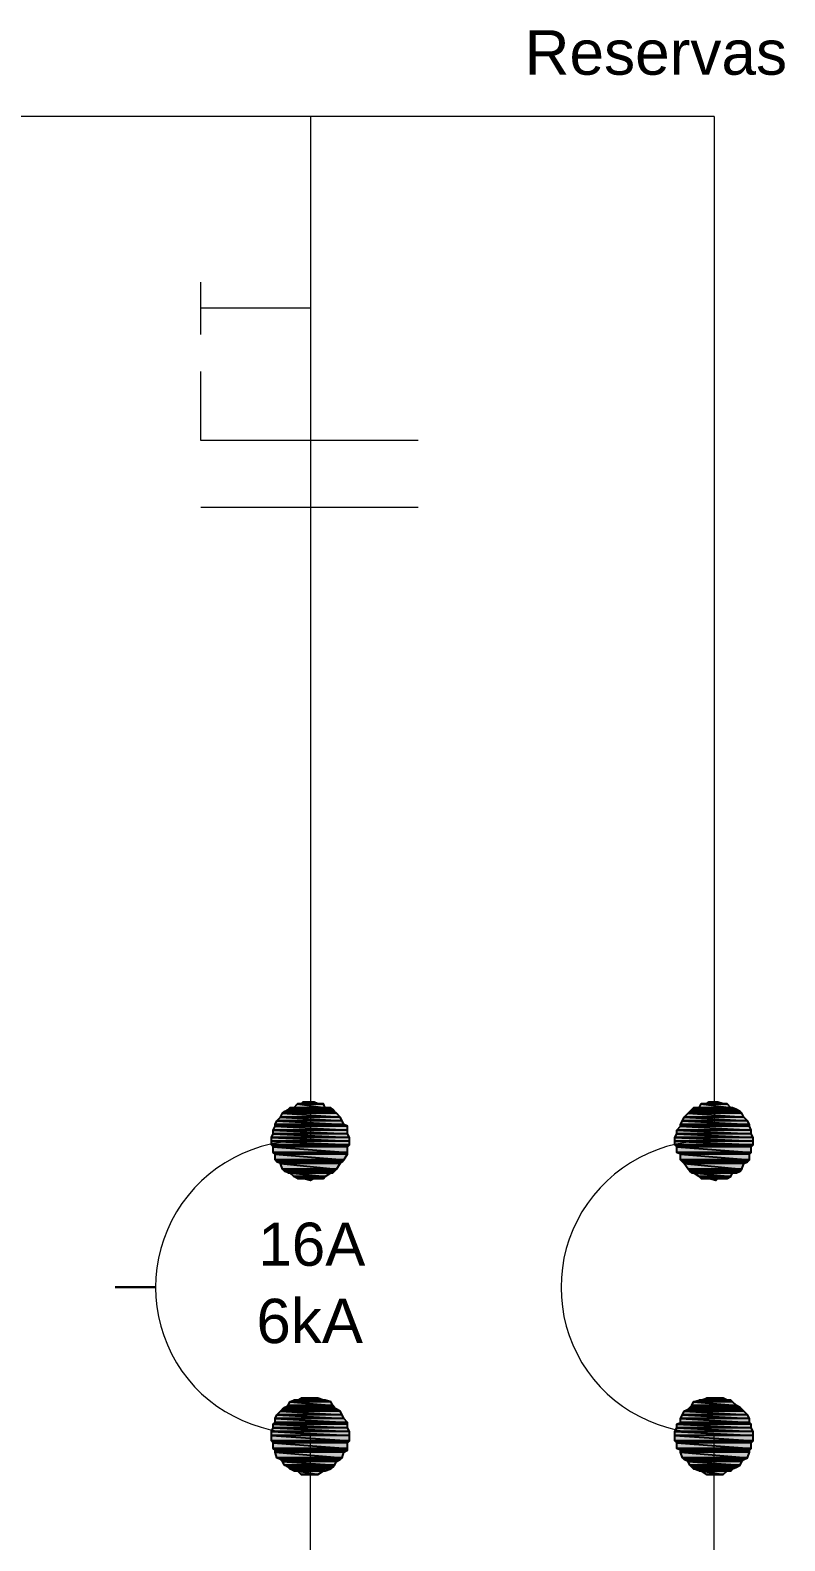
# Model space of a CAD drawing. Header units: millimetres. Extents: x 40 to 176, y -32 to 59.
# Drawn here: x 166.208 to 167.55, y 49.427 to 52.111 of the extents above; entities that cross this region are included whole.
import ezdxf

# ---------------------------------------------------------------- set-up
doc = ezdxf.new("R2010")
doc.units = ezdxf.units.MM
doc.layers.add('13 - Diagrama unifilar', color=7, linetype='Continuous', lineweight=30)
doc.styles.add('Arial0', font='arial.ttf', dxfattribs={"height": 3.14658})

msp = doc.modelspace()

# ---------------------------------------------------------------- hatches: boundary and pattern name
at = {"layer": '13 - Diagrama unifilar', "true_color": 0x000007}
h = msp.add_hatch(color=7, dxfattribs=at)
h.paths.add_polyline_path([(166.7458, 50.1928), (166.6664, 50.1928), (166.7491, 50.1895)])
h.paths.add_polyline_path([(166.6664, 50.1928), (166.7491, 50.1895), (166.6598, 50.1895)])
h = msp.add_hatch(color=7, dxfattribs=at)
h.paths.add_polyline_path([(166.7425, 50.1962), (166.6697, 50.1962), (166.7458, 50.1928)])
h.paths.add_polyline_path([(166.6697, 50.1962), (166.7458, 50.1928), (166.6664, 50.1928)])
h = msp.add_hatch(color=7, dxfattribs=at)
h.paths.add_polyline_path([(166.7292, 50.2028), (166.6829, 50.2028), (166.7325, 50.1962)])
h.paths.add_polyline_path([(166.6829, 50.2028), (166.7325, 50.1962), (166.6763, 50.1962)])
h = msp.add_hatch(color=7, dxfattribs=at)
h.paths.add_polyline_path([(166.7127, 50.2061), (166.6928, 50.2061), (166.7193, 50.2028)])
h.paths.add_polyline_path([(166.6928, 50.2061), (166.7193, 50.2028), (166.6895, 50.2028)])
h = msp.add_hatch(color=7, dxfattribs=at)
h.paths.add_polyline_path([(167.4636, 50.1928), (167.3842, 50.1928), (167.4702, 50.1895)])
h.paths.add_polyline_path([(167.3842, 50.1928), (167.4702, 50.1895), (167.3809, 50.1895)])
h = msp.add_hatch(color=7, dxfattribs=at)
h.paths.add_polyline_path([(167.457, 50.1962), (167.3875, 50.1962), (167.4636, 50.1928)])
h.paths.add_polyline_path([(167.3875, 50.1962), (167.4636, 50.1928), (167.3842, 50.1928)])
h = msp.add_hatch(color=7, dxfattribs=at)
h.paths.add_polyline_path([(167.4471, 50.2028), (167.4007, 50.2028), (167.4537, 50.1962)])
h.paths.add_polyline_path([(167.4007, 50.2028), (167.4537, 50.1962), (167.3974, 50.1962)])
h = msp.add_hatch(color=7, dxfattribs=at)
h.paths.add_polyline_path([(167.4305, 50.2061), (167.414, 50.2061), (167.4404, 50.2028)])
h.paths.add_polyline_path([(167.414, 50.2061), (167.4404, 50.2028), (167.4107, 50.2028)])
h = msp.add_hatch(color=7, dxfattribs=at)
h.paths.add_polyline_path([(166.7623, 50.173), (166.6465, 50.173), (166.7656, 50.1664)])
h.paths.add_polyline_path([(166.6465, 50.173), (166.7656, 50.1664), (166.6432, 50.1664)])
h = msp.add_hatch(color=7, dxfattribs=at)
h.paths.add_polyline_path([(166.7656, 50.1664), (166.6432, 50.1664), (166.7722, 50.1631)])
h.paths.add_polyline_path([(166.6432, 50.1664), (166.7722, 50.1631), (166.6432, 50.1631)])
h = msp.add_hatch(color=7, dxfattribs=at)
h.paths.add_polyline_path([(166.759, 50.1796), (166.6531, 50.1796), (166.7623, 50.173)])
h.paths.add_polyline_path([(166.6531, 50.1796), (166.7623, 50.173), (166.6465, 50.173)])
h = msp.add_hatch(color=7, dxfattribs=at)
h.paths.add_polyline_path([(166.7524, 50.1862), (166.6564, 50.1862), (166.759, 50.1796)])
h.paths.add_polyline_path([(166.6564, 50.1862), (166.759, 50.1796), (166.6531, 50.1796)])
h = msp.add_hatch(color=7, dxfattribs=at)
h.paths.add_polyline_path([(166.7491, 50.1895), (166.6598, 50.1895), (166.7524, 50.1862)])
h.paths.add_polyline_path([(166.6598, 50.1895), (166.7524, 50.1862), (166.6564, 50.1862)])
h = msp.add_hatch(color=7, dxfattribs=at)
h.paths.add_polyline_path([(167.4834, 50.173), (167.3677, 50.173), (167.4867, 50.1664)])
h.paths.add_polyline_path([(167.3677, 50.173), (167.4867, 50.1664), (167.3644, 50.1664)])
h = msp.add_hatch(color=7, dxfattribs=at)
h.paths.add_polyline_path([(167.4867, 50.1664), (167.3644, 50.1664), (167.4867, 50.1631)])
h.paths.add_polyline_path([(167.3644, 50.1664), (167.4867, 50.1631), (167.3644, 50.1631)])
h = msp.add_hatch(color=7, dxfattribs=at)
h.paths.add_polyline_path([(167.4768, 50.1796), (167.371, 50.1796), (167.4834, 50.173)])
h.paths.add_polyline_path([(167.371, 50.1796), (167.4834, 50.173), (167.3677, 50.173)])
h = msp.add_hatch(color=7, dxfattribs=at)
h.paths.add_polyline_path([(167.4735, 50.1862), (167.3776, 50.1862), (167.4768, 50.1796)])
h.paths.add_polyline_path([(167.3776, 50.1862), (167.4768, 50.1796), (167.371, 50.1796)])
h = msp.add_hatch(color=7, dxfattribs=at)
h.paths.add_polyline_path([(167.4702, 50.1895), (167.3809, 50.1895), (167.4735, 50.1862)])
h.paths.add_polyline_path([(167.3809, 50.1895), (167.4735, 50.1862), (167.3776, 50.1862)])
h = msp.add_hatch(color=7, dxfattribs=at)
h.paths.add_polyline_path([(166.7722, 50.1498), (166.6399, 50.1498), (166.7755, 50.1432)])
h.paths.add_polyline_path([(166.6399, 50.1498), (166.7755, 50.1432), (166.6366, 50.1432)])
h = msp.add_hatch(color=7, dxfattribs=at)
h.paths.add_polyline_path([(166.7755, 50.1432), (166.6366, 50.1432), (166.7755, 50.1366)])
h.paths.add_polyline_path([(166.6366, 50.1432), (166.7755, 50.1366), (166.6366, 50.1366)])
h = msp.add_hatch(color=7, dxfattribs=at)
h.paths.add_polyline_path([(166.7722, 50.1631), (166.6432, 50.1631), (166.7722, 50.1565)])
h.paths.add_polyline_path([(166.6432, 50.1631), (166.7722, 50.1565), (166.6399, 50.1565)])
h = msp.add_hatch(color=7, dxfattribs=at)
h.paths.add_polyline_path([(166.7722, 50.1565), (166.6399, 50.1565), (166.7722, 50.1498)])
h.paths.add_polyline_path([(166.6399, 50.1565), (166.7722, 50.1498), (166.6399, 50.1498)])
h = msp.add_hatch(color=7, dxfattribs=at)
h.paths.add_polyline_path([(167.4901, 50.1498), (167.3577, 50.1498), (167.4934, 50.1432)])
h.paths.add_polyline_path([(167.3577, 50.1498), (167.4934, 50.1432), (167.3544, 50.1432)])
h = msp.add_hatch(color=7, dxfattribs=at)
h.paths.add_polyline_path([(167.4934, 50.1432), (167.3544, 50.1432), (167.4934, 50.1366)])
h.paths.add_polyline_path([(167.3544, 50.1432), (167.4934, 50.1366), (167.3544, 50.1366)])
h = msp.add_hatch(color=7, dxfattribs=at)
h.paths.add_polyline_path([(167.4867, 50.1631), (167.3644, 50.1631), (167.4901, 50.1565)])
h.paths.add_polyline_path([(167.3644, 50.1631), (167.4901, 50.1565), (167.3577, 50.1565)])
h = msp.add_hatch(color=7, dxfattribs=at)
h.paths.add_polyline_path([(167.4901, 50.1565), (167.3577, 50.1565), (167.4901, 50.1498)])
h.paths.add_polyline_path([(167.3577, 50.1565), (167.4901, 50.1498), (167.3577, 50.1498)])
h = msp.add_hatch(color=7, dxfattribs=at)
h.paths.add_polyline_path([(166.7755, 50.1366), (166.6366, 50.1366), (166.7755, 50.13)])
h.paths.add_polyline_path([(166.6366, 50.1366), (166.7755, 50.13), (166.6366, 50.13)])
h = msp.add_hatch(color=7, dxfattribs=at)
h.paths.add_polyline_path([(166.7755, 50.13), (166.6366, 50.13), (166.7722, 50.1267)])
h.paths.add_polyline_path([(166.6366, 50.13), (166.7722, 50.1267), (166.6399, 50.1267)])
h = msp.add_hatch(color=7, dxfattribs=at)
h.paths.add_polyline_path([(166.7722, 50.1267), (166.6399, 50.1267), (166.7722, 50.1168)])
h.paths.add_polyline_path([(166.6399, 50.1267), (166.7722, 50.1168), (166.6399, 50.1168)])
h = msp.add_hatch(color=7, dxfattribs=at)
h.paths.add_polyline_path([(166.7722, 50.1168), (166.6399, 50.1168), (166.7722, 50.1135)])
h.paths.add_polyline_path([(166.6399, 50.1168), (166.7722, 50.1135), (166.6432, 50.1135)])
h = msp.add_hatch(color=7, dxfattribs=at)
h.paths.add_polyline_path([(166.7722, 50.1135), (166.6432, 50.1135), (166.7656, 50.1035)])
h.paths.add_polyline_path([(166.6432, 50.1135), (166.7656, 50.1035), (166.6432, 50.1035)])
h = msp.add_hatch(color=7, dxfattribs=at)
h.paths.add_polyline_path([(167.4934, 50.1366), (167.3544, 50.1366), (167.4934, 50.13)])
h.paths.add_polyline_path([(167.3544, 50.1366), (167.4934, 50.13), (167.3544, 50.13)])
h = msp.add_hatch(color=7, dxfattribs=at)
h.paths.add_polyline_path([(167.4934, 50.13), (167.3544, 50.13), (167.4901, 50.1267)])
h.paths.add_polyline_path([(167.3544, 50.13), (167.4901, 50.1267), (167.3577, 50.1267)])
h = msp.add_hatch(color=7, dxfattribs=at)
h.paths.add_polyline_path([(167.4901, 50.1267), (167.3577, 50.1267), (167.4901, 50.1168)])
h.paths.add_polyline_path([(167.3577, 50.1267), (167.4901, 50.1168), (167.3577, 50.1168)])
h = msp.add_hatch(color=7, dxfattribs=at)
h.paths.add_polyline_path([(167.4901, 50.1168), (167.3577, 50.1168), (167.4867, 50.1135)])
h.paths.add_polyline_path([(167.3577, 50.1168), (167.4867, 50.1135), (167.3644, 50.1135)])
h = msp.add_hatch(color=7, dxfattribs=at)
h.paths.add_polyline_path([(167.4867, 50.1135), (167.3644, 50.1135), (167.4867, 50.1035)])
h.paths.add_polyline_path([(167.3644, 50.1135), (167.4867, 50.1035), (167.3644, 50.1035)])
h = msp.add_hatch(color=7, dxfattribs=at)
h.paths.add_polyline_path([(166.7656, 50.1035), (166.6432, 50.1035), (166.7623, 50.1002)])
h.paths.add_polyline_path([(166.6432, 50.1035), (166.7623, 50.1002), (166.6465, 50.1002)])
h = msp.add_hatch(color=7, dxfattribs=at)
h.paths.add_polyline_path([(166.7623, 50.1002), (166.6465, 50.1002), (166.759, 50.0969)])
h.paths.add_polyline_path([(166.6465, 50.1002), (166.759, 50.0969), (166.6531, 50.0969)])
h = msp.add_hatch(color=7, dxfattribs=at)
h.paths.add_polyline_path([(166.759, 50.0969), (166.6531, 50.0969), (166.7524, 50.087)])
h.paths.add_polyline_path([(166.6531, 50.0969), (166.7524, 50.087), (166.6564, 50.087)])
h = msp.add_hatch(color=7, dxfattribs=at)
h.paths.add_polyline_path([(166.7524, 50.087), (166.6564, 50.087), (166.7491, 50.0837)])
h.paths.add_polyline_path([(166.6564, 50.087), (166.7491, 50.0837), (166.6598, 50.0837)])
h = msp.add_hatch(color=7, dxfattribs=at)
h.paths.add_polyline_path([(167.4867, 50.1035), (167.3644, 50.1035), (167.4834, 50.1002)])
h.paths.add_polyline_path([(167.3644, 50.1035), (167.4834, 50.1002), (167.3677, 50.1002)])
h = msp.add_hatch(color=7, dxfattribs=at)
h.paths.add_polyline_path([(167.4834, 50.1002), (167.3677, 50.1002), (167.4768, 50.0969)])
h.paths.add_polyline_path([(167.3677, 50.1002), (167.4768, 50.0969), (167.371, 50.0969)])
h = msp.add_hatch(color=7, dxfattribs=at)
h.paths.add_polyline_path([(167.4768, 50.0969), (167.371, 50.0969), (167.4735, 50.087)])
h.paths.add_polyline_path([(167.371, 50.0969), (167.4735, 50.087), (167.3776, 50.087)])
h = msp.add_hatch(color=7, dxfattribs=at)
h.paths.add_polyline_path([(167.4735, 50.087), (167.3776, 50.087), (167.4702, 50.0837)])
h.paths.add_polyline_path([(167.3776, 50.087), (167.4702, 50.0837), (167.3809, 50.0837)])
h = msp.add_hatch(color=7, dxfattribs=at)
h.paths.add_polyline_path([(166.7491, 50.0837), (166.6598, 50.0837), (166.7458, 50.0804)])
h.paths.add_polyline_path([(166.6598, 50.0837), (166.7458, 50.0804), (166.6664, 50.0804)])
h = msp.add_hatch(color=7, dxfattribs=at)
h.paths.add_polyline_path([(166.7425, 50.0804), (166.6697, 50.0804), (166.7325, 50.0738)])
h.paths.add_polyline_path([(166.6697, 50.0804), (166.7325, 50.0738), (166.6763, 50.0738)])
h = msp.add_hatch(color=7, dxfattribs=at)
h.paths.add_polyline_path([(166.7325, 50.0738), (166.6763, 50.0738), (166.7292, 50.0705)])
h.paths.add_polyline_path([(166.6763, 50.0738), (166.7292, 50.0705), (166.6829, 50.0705)])
h = msp.add_hatch(color=7, dxfattribs=at)
h.paths.add_polyline_path([(166.6895, 50.0705), (166.6928, 50.0705), (166.7127, 50.0705)])
h.paths.add_polyline_path([(166.6928, 50.0705), (166.7127, 50.0705), (166.7061, 50.0671)])
h = msp.add_hatch(color=7, dxfattribs=at)
h.paths.add_polyline_path([(167.4702, 50.0837), (167.3809, 50.0837), (167.4636, 50.0804)])
h.paths.add_polyline_path([(167.3809, 50.0837), (167.4636, 50.0804), (167.3842, 50.0804)])
h = msp.add_hatch(color=7, dxfattribs=at)
h.paths.add_polyline_path([(167.457, 50.0804), (167.3875, 50.0804), (167.4537, 50.0738)])
h.paths.add_polyline_path([(167.3875, 50.0804), (167.4537, 50.0738), (167.3974, 50.0738)])
h = msp.add_hatch(color=7, dxfattribs=at)
h.paths.add_polyline_path([(167.4537, 50.0738), (167.3974, 50.0738), (167.4471, 50.0705)])
h.paths.add_polyline_path([(167.3974, 50.0738), (167.4471, 50.0705), (167.4007, 50.0705)])
h = msp.add_hatch(color=7, dxfattribs=at)
h.paths.add_polyline_path([(167.4107, 50.0705), (167.414, 50.0705), (167.4305, 50.0705)])
h.paths.add_polyline_path([(167.414, 50.0705), (167.4305, 50.0705), (167.4272, 50.0671)])
h = msp.add_hatch(color=7, dxfattribs=at)
h.paths.add_polyline_path([(166.759, 49.657), (166.6531, 49.657), (166.7623, 49.6503)])
h.paths.add_polyline_path([(166.6531, 49.657), (166.7623, 49.6503), (166.6465, 49.6503)])
h = msp.add_hatch(color=7, dxfattribs=at)
h.paths.add_polyline_path([(166.7524, 49.6603), (166.6564, 49.6603), (166.759, 49.657)])
h.paths.add_polyline_path([(166.6564, 49.6603), (166.759, 49.657), (166.6531, 49.657)])
h = msp.add_hatch(color=7, dxfattribs=at)
h.paths.add_polyline_path([(166.7491, 49.6636), (166.6598, 49.6636), (166.7524, 49.6603)])
h.paths.add_polyline_path([(166.6598, 49.6636), (166.7524, 49.6603), (166.6564, 49.6603)])
h = msp.add_hatch(color=7, dxfattribs=at)
h.paths.add_polyline_path([(166.7458, 49.6669), (166.6664, 49.6669), (166.7491, 49.6636)])
h.paths.add_polyline_path([(166.6664, 49.6669), (166.7491, 49.6636), (166.6598, 49.6636)])
h = msp.add_hatch(color=7, dxfattribs=at)
h.paths.add_polyline_path([(166.7425, 49.6735), (166.6697, 49.6735), (166.7458, 49.6669)])
h.paths.add_polyline_path([(166.6697, 49.6735), (166.7458, 49.6669), (166.6664, 49.6669)])
h = msp.add_hatch(color=7, dxfattribs=at)
h.paths.add_polyline_path([(166.7325, 49.6768), (166.6763, 49.6768), (166.7425, 49.6735)])
h.paths.add_polyline_path([(166.6763, 49.6768), (166.7425, 49.6735), (166.6697, 49.6735)])
h = msp.add_hatch(color=7, dxfattribs=at)
h.paths.add_polyline_path([(166.7193, 49.6801), (166.6895, 49.6801), (166.7292, 49.6768)])
h.paths.add_polyline_path([(166.6895, 49.6801), (166.7292, 49.6768), (166.6829, 49.6768)])
h = msp.add_hatch(color=7, dxfattribs=at)
h.paths.add_polyline_path([(167.4768, 49.657), (167.371, 49.657), (167.4834, 49.6503)])
h.paths.add_polyline_path([(167.371, 49.657), (167.4834, 49.6503), (167.3677, 49.6503)])
h = msp.add_hatch(color=7, dxfattribs=at)
h.paths.add_polyline_path([(167.4735, 49.6603), (167.3776, 49.6603), (167.4768, 49.657)])
h.paths.add_polyline_path([(167.3776, 49.6603), (167.4768, 49.657), (167.371, 49.657)])
h = msp.add_hatch(color=7, dxfattribs=at)
h.paths.add_polyline_path([(167.4702, 49.6636), (167.3809, 49.6636), (167.4735, 49.6603)])
h.paths.add_polyline_path([(167.3809, 49.6636), (167.4735, 49.6603), (167.3776, 49.6603)])
h = msp.add_hatch(color=7, dxfattribs=at)
h.paths.add_polyline_path([(167.4636, 49.6669), (167.3842, 49.6669), (167.4702, 49.6636)])
h.paths.add_polyline_path([(167.3842, 49.6669), (167.4702, 49.6636), (167.3809, 49.6636)])
h = msp.add_hatch(color=7, dxfattribs=at)
h.paths.add_polyline_path([(167.457, 49.6735), (167.3875, 49.6735), (167.4636, 49.6669)])
h.paths.add_polyline_path([(167.3875, 49.6735), (167.4636, 49.6669), (167.3842, 49.6669)])
h = msp.add_hatch(color=7, dxfattribs=at)
h.paths.add_polyline_path([(167.4537, 49.6768), (167.3974, 49.6768), (167.457, 49.6735)])
h.paths.add_polyline_path([(167.3974, 49.6768), (167.457, 49.6735), (167.3875, 49.6735)])
h = msp.add_hatch(color=7, dxfattribs=at)
h.paths.add_polyline_path([(167.4404, 49.6801), (167.4107, 49.6801), (167.4471, 49.6768)])
h.paths.add_polyline_path([(167.4107, 49.6801), (167.4471, 49.6768), (167.4007, 49.6768)])
h = msp.add_hatch(color=7, dxfattribs=at)
h.paths.add_polyline_path([(166.7722, 49.6371), (166.6432, 49.6371), (166.7722, 49.6338)])
h.paths.add_polyline_path([(166.6432, 49.6371), (166.7722, 49.6338), (166.6399, 49.6338)])
h = msp.add_hatch(color=7, dxfattribs=at)
h.paths.add_polyline_path([(166.7722, 49.6338), (166.6399, 49.6338), (166.7722, 49.6272)])
h.paths.add_polyline_path([(166.6399, 49.6338), (166.7722, 49.6272), (166.6399, 49.6272)])
h = msp.add_hatch(color=7, dxfattribs=at)
h.paths.add_polyline_path([(166.7623, 49.6503), (166.6465, 49.6503), (166.7656, 49.6437)])
h.paths.add_polyline_path([(166.6465, 49.6503), (166.7656, 49.6437), (166.6432, 49.6437)])
h = msp.add_hatch(color=7, dxfattribs=at)
h.paths.add_polyline_path([(166.7656, 49.6437), (166.6432, 49.6437), (166.7722, 49.6371)])
h.paths.add_polyline_path([(166.6432, 49.6437), (166.7722, 49.6371), (166.6432, 49.6371)])
h = msp.add_hatch(color=7, dxfattribs=at)
h.paths.add_polyline_path([(167.4867, 49.6371), (167.3644, 49.6371), (167.4901, 49.6338)])
h.paths.add_polyline_path([(167.3644, 49.6371), (167.4901, 49.6338), (167.3577, 49.6338)])
h = msp.add_hatch(color=7, dxfattribs=at)
h.paths.add_polyline_path([(167.4901, 49.6338), (167.3577, 49.6338), (167.4901, 49.6272)])
h.paths.add_polyline_path([(167.3577, 49.6338), (167.4901, 49.6272), (167.3577, 49.6272)])
h = msp.add_hatch(color=7, dxfattribs=at)
h.paths.add_polyline_path([(167.4834, 49.6503), (167.3677, 49.6503), (167.4867, 49.6437)])
h.paths.add_polyline_path([(167.3677, 49.6503), (167.4867, 49.6437), (167.3644, 49.6437)])
h = msp.add_hatch(color=7, dxfattribs=at)
h.paths.add_polyline_path([(167.4867, 49.6437), (167.3644, 49.6437), (167.4867, 49.6371)])
h.paths.add_polyline_path([(167.3644, 49.6437), (167.4867, 49.6371), (167.3644, 49.6371)])
h = msp.add_hatch(color=7, dxfattribs=at)
h.paths.add_polyline_path([(166.7722, 49.6272), (166.6399, 49.6272), (166.7755, 49.6206)])
h.paths.add_polyline_path([(166.6399, 49.6272), (166.7755, 49.6206), (166.6366, 49.6206)])
h = msp.add_hatch(color=7, dxfattribs=at)
h.paths.add_polyline_path([(166.7755, 49.6206), (166.6366, 49.6206), (166.7755, 49.614)])
h.paths.add_polyline_path([(166.6366, 49.6206), (166.7755, 49.614), (166.6366, 49.614)])
h = msp.add_hatch(color=7, dxfattribs=at)
h.paths.add_polyline_path([(166.7755, 49.614), (166.6366, 49.614), (166.7755, 49.604)])
h.paths.add_polyline_path([(166.6366, 49.614), (166.7755, 49.604), (166.6366, 49.604)])
h = msp.add_hatch(color=7, dxfattribs=at)
h.paths.add_polyline_path([(166.7755, 49.604), (166.6366, 49.604), (166.7722, 49.6007)])
h.paths.add_polyline_path([(166.6366, 49.604), (166.7722, 49.6007), (166.6399, 49.6007)])
h = msp.add_hatch(color=7, dxfattribs=at)
h.paths.add_polyline_path([(167.4901, 49.6272), (167.3577, 49.6272), (167.4934, 49.6206)])
h.paths.add_polyline_path([(167.3577, 49.6272), (167.4934, 49.6206), (167.3544, 49.6206)])
h = msp.add_hatch(color=7, dxfattribs=at)
h.paths.add_polyline_path([(167.4934, 49.6206), (167.3544, 49.6206), (167.4934, 49.614)])
h.paths.add_polyline_path([(167.3544, 49.6206), (167.4934, 49.614), (167.3544, 49.614)])
h = msp.add_hatch(color=7, dxfattribs=at)
h.paths.add_polyline_path([(167.4934, 49.614), (167.3544, 49.614), (167.4934, 49.604)])
h.paths.add_polyline_path([(167.3544, 49.614), (167.4934, 49.604), (167.3544, 49.604)])
h = msp.add_hatch(color=7, dxfattribs=at)
h.paths.add_polyline_path([(167.4934, 49.604), (167.3544, 49.604), (167.4901, 49.6007)])
h.paths.add_polyline_path([(167.3544, 49.604), (167.4901, 49.6007), (167.3577, 49.6007)])
h = msp.add_hatch(color=7, dxfattribs=at)
h.paths.add_polyline_path([(166.7722, 49.6007), (166.6399, 49.6007), (166.7722, 49.5908)])
h.paths.add_polyline_path([(166.6399, 49.6007), (166.7722, 49.5908), (166.6399, 49.5908)])
h = msp.add_hatch(color=7, dxfattribs=at)
h.paths.add_polyline_path([(166.7722, 49.5908), (166.6399, 49.5908), (166.7722, 49.5875)])
h.paths.add_polyline_path([(166.6399, 49.5908), (166.7722, 49.5875), (166.6432, 49.5875)])
h = msp.add_hatch(color=7, dxfattribs=at)
h.paths.add_polyline_path([(166.7722, 49.5875), (166.6432, 49.5875), (166.7656, 49.5842)])
h.paths.add_polyline_path([(166.6432, 49.5875), (166.7656, 49.5842), (166.6432, 49.5842)])
h = msp.add_hatch(color=7, dxfattribs=at)
h.paths.add_polyline_path([(166.7656, 49.5842), (166.6432, 49.5842), (166.7623, 49.5743)])
h.paths.add_polyline_path([(166.6432, 49.5842), (166.7623, 49.5743), (166.6465, 49.5743)])
h = msp.add_hatch(color=7, dxfattribs=at)
h.paths.add_polyline_path([(166.7623, 49.5743), (166.6465, 49.5743), (166.759, 49.5709)])
h.paths.add_polyline_path([(166.6465, 49.5743), (166.759, 49.5709), (166.6531, 49.5709)])
h = msp.add_hatch(color=7, dxfattribs=at)
h.paths.add_polyline_path([(167.4901, 49.6007), (167.3577, 49.6007), (167.4901, 49.5908)])
h.paths.add_polyline_path([(167.3577, 49.6007), (167.4901, 49.5908), (167.3577, 49.5908)])
h = msp.add_hatch(color=7, dxfattribs=at)
h.paths.add_polyline_path([(167.4901, 49.5908), (167.3577, 49.5908), (167.4867, 49.5875)])
h.paths.add_polyline_path([(167.3577, 49.5908), (167.4867, 49.5875), (167.3644, 49.5875)])
h = msp.add_hatch(color=7, dxfattribs=at)
h.paths.add_polyline_path([(167.4867, 49.5875), (167.3644, 49.5875), (167.4867, 49.5842)])
h.paths.add_polyline_path([(167.3644, 49.5875), (167.4867, 49.5842), (167.3644, 49.5842)])
h = msp.add_hatch(color=7, dxfattribs=at)
h.paths.add_polyline_path([(167.4867, 49.5842), (167.3644, 49.5842), (167.4834, 49.5743)])
h.paths.add_polyline_path([(167.3644, 49.5842), (167.4834, 49.5743), (167.3677, 49.5743)])
h = msp.add_hatch(color=7, dxfattribs=at)
h.paths.add_polyline_path([(167.4834, 49.5743), (167.3677, 49.5743), (167.4768, 49.5709)])
h.paths.add_polyline_path([(167.3677, 49.5743), (167.4768, 49.5709), (167.371, 49.5709)])
h = msp.add_hatch(color=7, dxfattribs=at)
h.paths.add_polyline_path([(166.759, 49.5709), (166.6531, 49.5709), (166.7524, 49.5676)])
h.paths.add_polyline_path([(166.6531, 49.5709), (166.7524, 49.5676), (166.6564, 49.5676)])
h = msp.add_hatch(color=7, dxfattribs=at)
h.paths.add_polyline_path([(166.7524, 49.5676), (166.6564, 49.5676), (166.7491, 49.561)])
h.paths.add_polyline_path([(166.6564, 49.5676), (166.7491, 49.561), (166.6598, 49.561)])
h = msp.add_hatch(color=7, dxfattribs=at)
h.paths.add_polyline_path([(166.7491, 49.561), (166.6598, 49.561), (166.7458, 49.5577)])
h.paths.add_polyline_path([(166.6598, 49.561), (166.7458, 49.5577), (166.6664, 49.5577)])
h = msp.add_hatch(color=7, dxfattribs=at)
h.paths.add_polyline_path([(166.7458, 49.5577), (166.6664, 49.5577), (166.7425, 49.5544)])
h.paths.add_polyline_path([(166.6664, 49.5577), (166.7425, 49.5544), (166.6697, 49.5544)])
h = msp.add_hatch(color=7, dxfattribs=at)
h.paths.add_polyline_path([(166.7425, 49.5544), (166.6697, 49.5544), (166.7325, 49.5511)])
h.paths.add_polyline_path([(166.6697, 49.5544), (166.7325, 49.5511), (166.6763, 49.5511)])
h = msp.add_hatch(color=7, dxfattribs=at)
h.paths.add_polyline_path([(166.7292, 49.5511), (166.6829, 49.5511), (166.7193, 49.5445)])
h.paths.add_polyline_path([(166.6829, 49.5511), (166.7193, 49.5445), (166.6895, 49.5445)])
h = msp.add_hatch(color=7, dxfattribs=at)
h.paths.add_polyline_path([(167.4768, 49.5709), (167.371, 49.5709), (167.4735, 49.5676)])
h.paths.add_polyline_path([(167.371, 49.5709), (167.4735, 49.5676), (167.3776, 49.5676)])
h = msp.add_hatch(color=7, dxfattribs=at)
h.paths.add_polyline_path([(167.4735, 49.5676), (167.3776, 49.5676), (167.4702, 49.561)])
h.paths.add_polyline_path([(167.3776, 49.5676), (167.4702, 49.561), (167.3809, 49.561)])
h = msp.add_hatch(color=7, dxfattribs=at)
h.paths.add_polyline_path([(167.4702, 49.561), (167.3809, 49.561), (167.4636, 49.5577)])
h.paths.add_polyline_path([(167.3809, 49.561), (167.4636, 49.5577), (167.3842, 49.5577)])
h = msp.add_hatch(color=7, dxfattribs=at)
h.paths.add_polyline_path([(167.4636, 49.5577), (167.3842, 49.5577), (167.457, 49.5544)])
h.paths.add_polyline_path([(167.3842, 49.5577), (167.457, 49.5544), (167.3875, 49.5544)])
h = msp.add_hatch(color=7, dxfattribs=at)
h.paths.add_polyline_path([(167.457, 49.5544), (167.3875, 49.5544), (167.4537, 49.5511)])
h.paths.add_polyline_path([(167.3875, 49.5544), (167.4537, 49.5511), (167.3974, 49.5511)])
h = msp.add_hatch(color=7, dxfattribs=at)
h.paths.add_polyline_path([(167.4471, 49.5511), (167.4007, 49.5511), (167.4404, 49.5445)])
h.paths.add_polyline_path([(167.4007, 49.5511), (167.4404, 49.5445), (167.4107, 49.5445)])

# ---------------------------------------------------------------- linework, layer by layer
at = {"layer": '13 - Diagrama unifilar'}
msp.add_line((166.4307, 49.8773), (166.359, 49.8773), dxfattribs=at)
at = {"layer": '13 - Diagrama unifilar', "color": 7, "linetype": 'Continuous', "lineweight": 9, "true_color": 0x000007}
for points in [[(167.4239, 51.9573), (160.9502, 51.9573), (160.9502, 50.2061)], [(167.4239, 51.9573), (167.4239, 50.1631), (167.4239, 50.1631)], [(166.7061, 51.6166), (166.5109, 51.6166), (166.5109, 51.6629)], [(166.5109, 51.5703), (166.5109, 51.6166), (166.5109, 51.6166)], [(166.8979, 51.3817), (166.7061, 51.3817), (166.5109, 51.3817), (166.5109, 51.5041)], [(166.8979, 51.2626), (166.7061, 51.2626), (166.5109, 51.2626)], [(166.7061, 47.9434), (166.7061, 49.614), (166.7061, 49.614)], [(167.4239, 47.9434), (167.4239, 49.614), (167.4239, 49.614)]]:
    msp.add_lwpolyline(points, dxfattribs=at)
at = {"layer": '13 - Diagrama unifilar', "color": 7, "linetype": 'Continuous', "lineweight": 9}
for points in [[(166.7061, 51.9573), (166.7061, 50.6155)], [(166.7061, 50.6155), (166.7061, 50.1366), (166.7061, 50.1366)]]:
    msp.add_lwpolyline(points, dxfattribs=at)
at = {"layer": '13 - Diagrama unifilar', "color": 7, "linetype": 'Continuous', "lineweight": -2, "true_color": 0x000007}
for points in [[(166.6664, 50.1928), (166.7491, 50.1895), (166.6598, 50.1895)], [(166.6697, 50.1962), (166.7458, 50.1928), (166.6664, 50.1928)], [(166.7458, 50.1928), (166.6664, 50.1928), (166.7491, 50.1895)], [(166.6763, 50.1962), (166.7425, 50.1962), (166.6697, 50.1962)], [(166.7425, 50.1962), (166.6697, 50.1962), (166.7458, 50.1928)], [(166.6829, 50.2028), (166.7325, 50.1962), (166.6763, 50.1962)], [(166.7325, 50.1962), (166.6763, 50.1962), (166.7425, 50.1962)], [(166.6895, 50.2028), (166.7292, 50.2028), (166.6829, 50.2028)], [(166.7292, 50.2028), (166.6829, 50.2028), (166.7325, 50.1962)], [(166.6928, 50.2061), (166.7193, 50.2028), (166.6895, 50.2028)], [(166.7193, 50.2028), (166.6895, 50.2028), (166.7292, 50.2028)], [(166.7061, 50.2061), (166.7127, 50.2061), (166.6928, 50.2061)], [(166.7127, 50.2061), (166.6928, 50.2061), (166.7193, 50.2028)], [(167.3842, 50.1928), (167.4702, 50.1895), (167.3809, 50.1895)], [(167.3875, 50.1962), (167.4636, 50.1928), (167.3842, 50.1928)], [(167.4636, 50.1928), (167.3842, 50.1928), (167.4702, 50.1895)], [(167.3974, 50.1962), (167.457, 50.1962), (167.3875, 50.1962)], [(167.457, 50.1962), (167.3875, 50.1962), (167.4636, 50.1928)], [(167.4007, 50.2028), (167.4537, 50.1962), (167.3974, 50.1962)], [(167.4537, 50.1962), (167.3974, 50.1962), (167.457, 50.1962)], [(167.4107, 50.2028), (167.4471, 50.2028), (167.4007, 50.2028)], [(167.4471, 50.2028), (167.4007, 50.2028), (167.4537, 50.1962)], [(167.414, 50.2061), (167.4404, 50.2028), (167.4107, 50.2028)], [(167.4404, 50.2028), (167.4107, 50.2028), (167.4471, 50.2028)], [(167.4272, 50.2061), (167.4305, 50.2061), (167.414, 50.2061)], [(167.4305, 50.2061), (167.414, 50.2061), (167.4404, 50.2028)], [(166.6465, 50.173), (166.7656, 50.1664), (166.6432, 50.1664)], [(166.7656, 50.1664), (166.6432, 50.1664), (166.7722, 50.1631)], [(166.6432, 50.1664), (166.7722, 50.1631), (166.6432, 50.1631)], [(166.6531, 50.1796), (166.7623, 50.173), (166.6465, 50.173)], [(166.7623, 50.173), (166.6465, 50.173), (166.7656, 50.1664)], [(166.6564, 50.1862), (166.759, 50.1796), (166.6531, 50.1796)], [(166.759, 50.1796), (166.6531, 50.1796), (166.7623, 50.173)], [(166.6598, 50.1895), (166.7524, 50.1862), (166.6564, 50.1862)], [(166.7524, 50.1862), (166.6564, 50.1862), (166.759, 50.1796)], [(166.7491, 50.1895), (166.6598, 50.1895), (166.7524, 50.1862)], [(167.3677, 50.173), (167.4867, 50.1664), (167.3644, 50.1664)], [(167.4867, 50.1664), (167.3644, 50.1664), (167.4867, 50.1631)], [(167.3644, 50.1664), (167.4867, 50.1631), (167.3644, 50.1631)], [(167.371, 50.1796), (167.4834, 50.173), (167.3677, 50.173)], [(167.4834, 50.173), (167.3677, 50.173), (167.4867, 50.1664)], [(167.3776, 50.1862), (167.4768, 50.1796), (167.371, 50.1796)], [(167.4768, 50.1796), (167.371, 50.1796), (167.4834, 50.173)], [(167.3809, 50.1895), (167.4735, 50.1862), (167.3776, 50.1862)], [(167.4735, 50.1862), (167.3776, 50.1862), (167.4768, 50.1796)], [(167.4702, 50.1895), (167.3809, 50.1895), (167.4735, 50.1862)], [(166.6399, 50.1498), (166.7755, 50.1432), (166.6366, 50.1432)], [(166.7755, 50.1432), (166.6366, 50.1432), (166.7755, 50.1366)], [(166.6366, 50.1432), (166.7755, 50.1366), (166.6366, 50.1366)], [(166.6432, 50.1631), (166.7722, 50.1565), (166.6399, 50.1565)], [(166.7722, 50.1565), (166.6399, 50.1565), (166.7722, 50.1498)], [(166.6399, 50.1565), (166.7722, 50.1498), (166.6399, 50.1498)], [(166.7722, 50.1498), (166.6399, 50.1498), (166.7755, 50.1432)], [(166.7722, 50.1631), (166.6432, 50.1631), (166.7722, 50.1565)], [(167.3577, 50.1498), (167.4934, 50.1432), (167.3544, 50.1432)], [(167.4934, 50.1432), (167.3544, 50.1432), (167.4934, 50.1366)], [(167.3544, 50.1432), (167.4934, 50.1366), (167.3544, 50.1366)], [(167.3644, 50.1631), (167.4901, 50.1565), (167.3577, 50.1565)], [(167.4901, 50.1565), (167.3577, 50.1565), (167.4901, 50.1498)], [(167.3577, 50.1565), (167.4901, 50.1498), (167.3577, 50.1498)], [(167.4901, 50.1498), (167.3577, 50.1498), (167.4934, 50.1432)], [(167.4867, 50.1631), (167.3644, 50.1631), (167.4901, 50.1565)], [(166.7755, 50.1366), (166.6366, 50.1366), (166.7755, 50.13)], [(166.6366, 50.1366), (166.7755, 50.13), (166.6366, 50.13)], [(166.7755, 50.13), (166.6366, 50.13), (166.7722, 50.1267)], [(166.6366, 50.13), (166.7722, 50.1267), (166.6399, 50.1267)], [(166.7722, 50.1267), (166.6399, 50.1267), (166.7722, 50.1168)], [(166.6399, 50.1267), (166.7722, 50.1168), (166.6399, 50.1168)], [(166.7722, 50.1168), (166.6399, 50.1168), (166.7722, 50.1135)], [(166.6399, 50.1168), (166.7722, 50.1135), (166.6432, 50.1135)], [(166.7722, 50.1135), (166.6432, 50.1135), (166.7656, 50.1035)], [(166.6432, 50.1135), (166.7656, 50.1035), (166.6432, 50.1035)], [(167.4934, 50.1366), (167.3544, 50.1366), (167.4934, 50.13)], [(167.3544, 50.1366), (167.4934, 50.13), (167.3544, 50.13)], [(167.4934, 50.13), (167.3544, 50.13), (167.4901, 50.1267)], [(167.3544, 50.13), (167.4901, 50.1267), (167.3577, 50.1267)], [(167.4901, 50.1267), (167.3577, 50.1267), (167.4901, 50.1168)], [(167.3577, 50.1267), (167.4901, 50.1168), (167.3577, 50.1168)], [(167.4901, 50.1168), (167.3577, 50.1168), (167.4867, 50.1135)], [(167.3577, 50.1168), (167.4867, 50.1135), (167.3644, 50.1135)], [(167.4867, 50.1135), (167.3644, 50.1135), (167.4867, 50.1035)], [(167.3644, 50.1135), (167.4867, 50.1035), (167.3644, 50.1035)], [(166.7656, 50.1035), (166.6432, 50.1035), (166.7623, 50.1002)], [(166.6432, 50.1035), (166.7623, 50.1002), (166.6465, 50.1002)], [(166.7623, 50.1002), (166.6465, 50.1002), (166.759, 50.0969)], [(166.6465, 50.1002), (166.759, 50.0969), (166.6531, 50.0969)], [(166.759, 50.0969), (166.6531, 50.0969), (166.7524, 50.087)], [(166.6531, 50.0969), (166.7524, 50.087), (166.6564, 50.087)], [(166.7524, 50.087), (166.6564, 50.087), (166.7491, 50.0837)], [(166.6564, 50.087), (166.7491, 50.0837), (166.6598, 50.0837)], [(167.4867, 50.1035), (167.3644, 50.1035), (167.4834, 50.1002)], [(167.3644, 50.1035), (167.4834, 50.1002), (167.3677, 50.1002)], [(167.4834, 50.1002), (167.3677, 50.1002), (167.4768, 50.0969)], [(167.3677, 50.1002), (167.4768, 50.0969), (167.371, 50.0969)], [(167.4768, 50.0969), (167.371, 50.0969), (167.4735, 50.087)], [(167.371, 50.0969), (167.4735, 50.087), (167.3776, 50.087)], [(167.4735, 50.087), (167.3776, 50.087), (167.4702, 50.0837)], [(167.3776, 50.087), (167.4702, 50.0837), (167.3809, 50.0837)], [(166.7491, 50.0837), (166.6598, 50.0837), (166.7458, 50.0804)], [(166.6598, 50.0837), (166.7458, 50.0804), (166.6664, 50.0804)], [(166.7458, 50.0804), (166.6664, 50.0804), (166.7425, 50.0804)], [(166.6664, 50.0804), (166.7425, 50.0804), (166.6697, 50.0804)], [(166.7425, 50.0804), (166.6697, 50.0804), (166.7325, 50.0738)], [(166.6697, 50.0804), (166.7325, 50.0738), (166.6763, 50.0738)], [(166.7325, 50.0738), (166.6763, 50.0738), (166.7292, 50.0705)], [(166.6763, 50.0738), (166.7292, 50.0705), (166.6829, 50.0705)], [(166.7292, 50.0705), (166.6829, 50.0705), (166.7193, 50.0705)], [(166.6829, 50.0705), (166.7193, 50.0705), (166.6895, 50.0705)], [(166.6895, 50.0705), (166.6928, 50.0705), (166.7127, 50.0705)], [(166.6895, 50.0705), (166.7193, 50.0705), (166.7127, 50.0705)], [(166.6928, 50.0705), (166.7127, 50.0705), (166.7061, 50.0671)], [(167.4702, 50.0837), (167.3809, 50.0837), (167.4636, 50.0804)], [(167.3809, 50.0837), (167.4636, 50.0804), (167.3842, 50.0804)], [(167.4636, 50.0804), (167.3842, 50.0804), (167.457, 50.0804)], [(167.3842, 50.0804), (167.457, 50.0804), (167.3875, 50.0804)], [(167.457, 50.0804), (167.3875, 50.0804), (167.4537, 50.0738)], [(167.3875, 50.0804), (167.4537, 50.0738), (167.3974, 50.0738)], [(167.4537, 50.0738), (167.3974, 50.0738), (167.4471, 50.0705)], [(167.3974, 50.0738), (167.4471, 50.0705), (167.4007, 50.0705)], [(167.4471, 50.0705), (167.4007, 50.0705), (167.4404, 50.0705)], [(167.4007, 50.0705), (167.4404, 50.0705), (167.4107, 50.0705)], [(167.4107, 50.0705), (167.414, 50.0705), (167.4305, 50.0705)], [(167.4107, 50.0705), (167.4404, 50.0705), (167.4305, 50.0705)], [(167.414, 50.0705), (167.4305, 50.0705), (167.4272, 50.0671)], [(166.6531, 49.657), (166.7623, 49.6503), (166.6465, 49.6503)], [(166.6564, 49.6603), (166.759, 49.657), (166.6531, 49.657)], [(166.759, 49.657), (166.6531, 49.657), (166.7623, 49.6503)], [(166.6598, 49.6636), (166.7524, 49.6603), (166.6564, 49.6603)], [(166.7524, 49.6603), (166.6564, 49.6603), (166.759, 49.657)], [(166.6664, 49.6669), (166.7491, 49.6636), (166.6598, 49.6636)], [(166.7491, 49.6636), (166.6598, 49.6636), (166.7524, 49.6603)], [(166.6697, 49.6735), (166.7458, 49.6669), (166.6664, 49.6669)], [(166.7458, 49.6669), (166.6664, 49.6669), (166.7491, 49.6636)], [(166.6763, 49.6768), (166.7425, 49.6735), (166.6697, 49.6735)], [(166.7425, 49.6735), (166.6697, 49.6735), (166.7458, 49.6669)], [(166.6829, 49.6768), (166.7325, 49.6768), (166.6763, 49.6768)], [(166.7325, 49.6768), (166.6763, 49.6768), (166.7425, 49.6735)], [(166.6895, 49.6801), (166.7292, 49.6768), (166.6829, 49.6768)], [(166.7292, 49.6768), (166.6829, 49.6768), (166.7325, 49.6768)], [(166.6928, 49.6801), (166.7193, 49.6801), (166.6895, 49.6801)], [(166.7193, 49.6801), (166.6895, 49.6801), (166.7292, 49.6768)], [(166.7061, 49.6801), (166.7127, 49.6801), (166.6928, 49.6801)], [(166.7127, 49.6801), (166.6928, 49.6801), (166.7193, 49.6801)], [(167.371, 49.657), (167.4834, 49.6503), (167.3677, 49.6503)], [(167.3776, 49.6603), (167.4768, 49.657), (167.371, 49.657)], [(167.4768, 49.657), (167.371, 49.657), (167.4834, 49.6503)], [(167.3809, 49.6636), (167.4735, 49.6603), (167.3776, 49.6603)], [(167.4735, 49.6603), (167.3776, 49.6603), (167.4768, 49.657)], [(167.3842, 49.6669), (167.4702, 49.6636), (167.3809, 49.6636)], [(167.4702, 49.6636), (167.3809, 49.6636), (167.4735, 49.6603)], [(167.3875, 49.6735), (167.4636, 49.6669), (167.3842, 49.6669)], [(167.4636, 49.6669), (167.3842, 49.6669), (167.4702, 49.6636)], [(167.3974, 49.6768), (167.457, 49.6735), (167.3875, 49.6735)], [(167.457, 49.6735), (167.3875, 49.6735), (167.4636, 49.6669)], [(167.4007, 49.6768), (167.4537, 49.6768), (167.3974, 49.6768)], [(167.4537, 49.6768), (167.3974, 49.6768), (167.457, 49.6735)], [(167.4107, 49.6801), (167.4471, 49.6768), (167.4007, 49.6768)], [(167.4471, 49.6768), (167.4007, 49.6768), (167.4537, 49.6768)], [(167.414, 49.6801), (167.4404, 49.6801), (167.4107, 49.6801)], [(167.4404, 49.6801), (167.4107, 49.6801), (167.4471, 49.6768)], [(167.4272, 49.6801), (167.4305, 49.6801), (167.414, 49.6801)], [(167.4305, 49.6801), (167.414, 49.6801), (167.4404, 49.6801)], [(166.6432, 49.6371), (166.7722, 49.6338), (166.6399, 49.6338)], [(166.7722, 49.6338), (166.6399, 49.6338), (166.7722, 49.6272)], [(166.6399, 49.6338), (166.7722, 49.6272), (166.6399, 49.6272)], [(166.6465, 49.6503), (166.7656, 49.6437), (166.6432, 49.6437)], [(166.7656, 49.6437), (166.6432, 49.6437), (166.7722, 49.6371)], [(166.6432, 49.6437), (166.7722, 49.6371), (166.6432, 49.6371)], [(166.7722, 49.6371), (166.6432, 49.6371), (166.7722, 49.6338)], [(166.7623, 49.6503), (166.6465, 49.6503), (166.7656, 49.6437)], [(167.3644, 49.6371), (167.4901, 49.6338), (167.3577, 49.6338)], [(167.4901, 49.6338), (167.3577, 49.6338), (167.4901, 49.6272)], [(167.3577, 49.6338), (167.4901, 49.6272), (167.3577, 49.6272)], [(167.3677, 49.6503), (167.4867, 49.6437), (167.3644, 49.6437)], [(167.4867, 49.6437), (167.3644, 49.6437), (167.4867, 49.6371)], [(167.3644, 49.6437), (167.4867, 49.6371), (167.3644, 49.6371)], [(167.4867, 49.6371), (167.3644, 49.6371), (167.4901, 49.6338)], [(167.4834, 49.6503), (167.3677, 49.6503), (167.4867, 49.6437)], [(166.6399, 49.6272), (166.7755, 49.6206), (166.6366, 49.6206)], [(166.7755, 49.6206), (166.6366, 49.6206), (166.7755, 49.614)], [(166.6366, 49.6206), (166.7755, 49.614), (166.6366, 49.614)], [(166.7755, 49.614), (166.6366, 49.614), (166.7755, 49.604)], [(166.6366, 49.614), (166.7755, 49.604), (166.6366, 49.604)], [(166.7755, 49.604), (166.6366, 49.604), (166.7722, 49.6007)], [(166.6366, 49.604), (166.7722, 49.6007), (166.6399, 49.6007)], [(166.7722, 49.6272), (166.6399, 49.6272), (166.7755, 49.6206)], [(167.3577, 49.6272), (167.4934, 49.6206), (167.3544, 49.6206)], [(167.4934, 49.6206), (167.3544, 49.6206), (167.4934, 49.614)], [(167.3544, 49.6206), (167.4934, 49.614), (167.3544, 49.614)], [(167.4934, 49.614), (167.3544, 49.614), (167.4934, 49.604)], [(167.3544, 49.614), (167.4934, 49.604), (167.3544, 49.604)], [(167.4934, 49.604), (167.3544, 49.604), (167.4901, 49.6007)], [(167.3544, 49.604), (167.4901, 49.6007), (167.3577, 49.6007)], [(167.4901, 49.6272), (167.3577, 49.6272), (167.4934, 49.6206)], [(166.7722, 49.6007), (166.6399, 49.6007), (166.7722, 49.5908)], [(166.6399, 49.6007), (166.7722, 49.5908), (166.6399, 49.5908)], [(166.7722, 49.5908), (166.6399, 49.5908), (166.7722, 49.5875)], [(166.6399, 49.5908), (166.7722, 49.5875), (166.6432, 49.5875)], [(166.7722, 49.5875), (166.6432, 49.5875), (166.7656, 49.5842)], [(166.6432, 49.5875), (166.7656, 49.5842), (166.6432, 49.5842)], [(166.7656, 49.5842), (166.6432, 49.5842), (166.7623, 49.5743)], [(166.6432, 49.5842), (166.7623, 49.5743), (166.6465, 49.5743)], [(166.7623, 49.5743), (166.6465, 49.5743), (166.759, 49.5709)], [(166.6465, 49.5743), (166.759, 49.5709), (166.6531, 49.5709)], [(167.4901, 49.6007), (167.3577, 49.6007), (167.4901, 49.5908)], [(167.3577, 49.6007), (167.4901, 49.5908), (167.3577, 49.5908)], [(167.4901, 49.5908), (167.3577, 49.5908), (167.4867, 49.5875)], [(167.3577, 49.5908), (167.4867, 49.5875), (167.3644, 49.5875)], [(167.4867, 49.5875), (167.3644, 49.5875), (167.4867, 49.5842)], [(167.3644, 49.5875), (167.4867, 49.5842), (167.3644, 49.5842)], [(167.4867, 49.5842), (167.3644, 49.5842), (167.4834, 49.5743)], [(167.3644, 49.5842), (167.4834, 49.5743), (167.3677, 49.5743)], [(167.4834, 49.5743), (167.3677, 49.5743), (167.4768, 49.5709)], [(167.3677, 49.5743), (167.4768, 49.5709), (167.371, 49.5709)], [(166.759, 49.5709), (166.6531, 49.5709), (166.7524, 49.5676)], [(166.6531, 49.5709), (166.7524, 49.5676), (166.6564, 49.5676)], [(166.7524, 49.5676), (166.6564, 49.5676), (166.7491, 49.561)], [(166.6564, 49.5676), (166.7491, 49.561), (166.6598, 49.561)], [(166.7491, 49.561), (166.6598, 49.561), (166.7458, 49.5577)], [(166.6598, 49.561), (166.7458, 49.5577), (166.6664, 49.5577)], [(166.7458, 49.5577), (166.6664, 49.5577), (166.7425, 49.5544)], [(166.6664, 49.5577), (166.7425, 49.5544), (166.6697, 49.5544)], [(166.7425, 49.5544), (166.6697, 49.5544), (166.7325, 49.5511)], [(166.6697, 49.5544), (166.7325, 49.5511), (166.6763, 49.5511)], [(166.7325, 49.5511), (166.6763, 49.5511), (166.7292, 49.5511)], [(166.6763, 49.5511), (166.7292, 49.5511), (166.6829, 49.5511)], [(166.7292, 49.5511), (166.6829, 49.5511), (166.7193, 49.5445)], [(166.6829, 49.5511), (166.7193, 49.5445), (166.6895, 49.5445)], [(167.4768, 49.5709), (167.371, 49.5709), (167.4735, 49.5676)], [(167.371, 49.5709), (167.4735, 49.5676), (167.3776, 49.5676)], [(167.4735, 49.5676), (167.3776, 49.5676), (167.4702, 49.561)], [(167.3776, 49.5676), (167.4702, 49.561), (167.3809, 49.561)], [(167.4702, 49.561), (167.3809, 49.561), (167.4636, 49.5577)], [(167.3809, 49.561), (167.4636, 49.5577), (167.3842, 49.5577)], [(167.4636, 49.5577), (167.3842, 49.5577), (167.457, 49.5544)], [(167.3842, 49.5577), (167.457, 49.5544), (167.3875, 49.5544)], [(167.457, 49.5544), (167.3875, 49.5544), (167.4537, 49.5511)], [(167.3875, 49.5544), (167.4537, 49.5511), (167.3974, 49.5511)], [(167.4537, 49.5511), (167.3974, 49.5511), (167.4471, 49.5511)], [(167.3974, 49.5511), (167.4471, 49.5511), (167.4007, 49.5511)], [(167.4471, 49.5511), (167.4007, 49.5511), (167.4404, 49.5445)], [(167.4007, 49.5511), (167.4404, 49.5445), (167.4107, 49.5445)], [(166.6895, 49.5445), (166.6928, 49.5445), (166.7127, 49.5445)], [(166.6895, 49.5445), (166.7193, 49.5445), (166.7127, 49.5445)], [(166.6928, 49.5445), (166.7127, 49.5445), (166.7061, 49.5445)], [(167.4107, 49.5445), (167.414, 49.5445), (167.4305, 49.5445)], [(167.4107, 49.5445), (167.4404, 49.5445), (167.4305, 49.5445)], [(167.414, 49.5445), (167.4305, 49.5445), (167.4272, 49.5445)]]:
    msp.add_lwpolyline(points, close=True, dxfattribs=at)
at = {"layer": '13 - Diagrama unifilar', "color": 7, "linetype": 'Continuous', "lineweight": 9, "true_color": 0x000007}
for points in [[(166.7061, 50.1366), (166.6101, 50.1432), (166.5175, 50.0936), (166.4679, 50.0109), (166.4679, 50.0109), (166.4183, 49.9282), (166.4183, 49.8257), (166.4679, 49.743), (166.4679, 49.743), (166.5175, 49.6603), (166.6101, 49.614), (166.7061, 49.6173)], [(167.4272, 50.1366), (167.3313, 50.1432), (167.2387, 50.0936), (167.189, 50.0109), (167.189, 50.0109), (167.1394, 49.9282), (167.1394, 49.8257), (167.189, 49.743), (167.189, 49.743), (167.2387, 49.6603), (167.3313, 49.614), (167.4272, 49.6173)]]:
    msp.add_open_spline(points, degree=3, knots=[0, 0, 0, 0, 0.083333, 0.083333, 0.083333, 0.083334, 0.166667, 0.166667, 0.166667, 0.166668, 1, 1, 1, 1], dxfattribs=at)

# ---------------------------------------------------------------- texts
at = {"layer": '13 - Diagrama unifilar', "color": 7, "true_color": 0x000007, "style": 'Arial0'}
for s, height, p in [('Reservas', 0.07912, (167.087, 52.0316)), ('16A', 0.07662, (166.6134, 49.9153)), ('6kA', 0.07874, (166.6101, 49.7779))]:
    msp.add_text(s, height=height, dxfattribs=at).set_placement(p)

doc.saveas('drawing.dxf')
